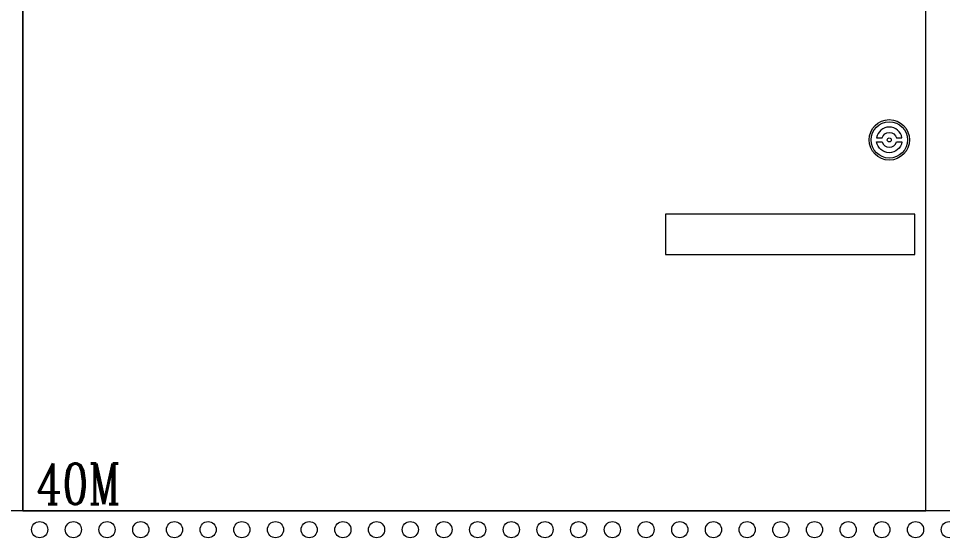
# Model space of a CAD drawing. Header units: millimetres. Extents: x -116965 to 323937, y 291661 to 566926.
# Drawn here: x -33826 to -33140, y 313563 to 313944 of the extents above; entities that cross this region are included whole.
import ezdxf
from ezdxf.enums import TextEntityAlignment as Align

# ---------------------------------------------------------------- set-up
doc = ezdxf.new("R2010")
doc.units = ezdxf.units.MM
doc.layers.get('0').update_dxf_attribs({"lineweight": 18})
doc.layers.add('hw_Text', color=7, linetype='Continuous', lineweight=13)
doc.styles.add('hw_Title2', font='complex.shx', dxfattribs={"width": 0.75})

# ---------------------------------------------------------------- blocks, each defined once
blk = doc.blocks.new('*U1616')
blk.add_line((400, 2100), (400, 100))
blk.add_lwpolyline([(1285, 100), (15, 100), (15, 0), (1285, 0)], close=True)
for centre in [(412.5, 86), (437.5, 86), (462.5, 86), (487.5, 86), (512.5, 86), (537.5, 86), (562.5, 86), (587.5, 86), (612.5, 86), (637.5, 86), (662.5, 86), (687.5, 86), (712.5, 86), (737.5, 86), (762.5, 86), (787.5, 86), (812.5, 86), (837.5, 86), (862.5, 86), (887.5, 86), (912.5, 86), (937.5, 86), (962.5, 86), (987.5, 86), (1012.5, 86), (1037.5, 86), (1062.5, 86), (1087.5, 86)]:
    blk.add_circle(centre, 6)
blk = doc.blocks.new('*U1607')
for points in [[(-5.29, 1.5, -0.755929), (5.29, 1.5), (9.38, 1.5, 0.852803), (-9.38, 1.5)], [(-5.29, -1.5, 0.755929), (5.29, -1.5), (9.38, -1.5, -0.852803), (-9.38, -1.5)]]:
    blk.add_lwpolyline(points, format="xyb", close=True)
at = {"color": 2}
blk.add_circle((0, 0), 15, dxfattribs=at)
at = {"color": 3}
blk.add_circle((0, 0), 13.5, dxfattribs=at)
blk.add_circle((0, 0), 1.5)
blk = doc.blocks.new('*U1570')
blk.add_line((0, 0), (0, 2000))
blk.add_lwpolyline([(0, 0), (670, 0), (670, 2000), (0, 2000)])
blk.add_lwpolyline([(477, 190), (662, 190), (662, 220), (477, 220)], close=True)
blk.add_blockref('*U1607', (643, 275))
at = {"layer": 'hw_Text', "color": 6, "style": 'hw_Title2', "width": 0.75}
blk.add_text('40M', height=30, dxfattribs=at).set_placement((10, 20), align=Align.MIDDLE_LEFT)

msp = doc.modelspace()

# ---------------------------------------------------------------- block references
msp.add_blockref('*U1616', (-34222.31856, 313478.960707))

# ---------------------------------------------------------------- next in the draw order: block references
at = {"layer": 'hw_Text'}
msp.add_blockref('*U1570', (-33822.31856, 313578.960707), dxfattribs=at)

doc.saveas('drawing.dxf')
